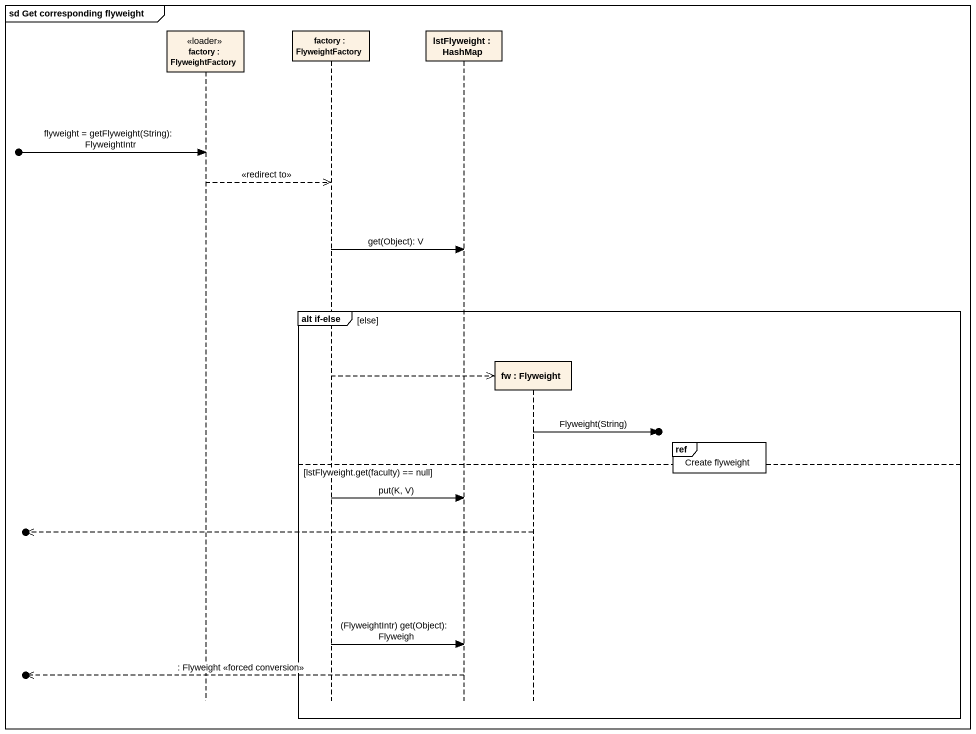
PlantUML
@startuml
mainframe sd Get corresponding flyweight
hide footbox
participant "factory : FlyweightFactory" as factory <<loader>>
participant "factory : FlyweightFactory" as factory_2
participant "lstFlyweight : HashMap" as lstFlyweight
participant "fw : Flyweight" as fw

[o-> factory : flyweight = getFlyweight(String): FlyweightIntr
factory -->> factory_2 : <<redirect to>>
factory_2 -> lstFlyweight : get(Object): V
group alt if-else [else]
  factory_2 -->> fw **
  fw ->o] : Flyweight(String)
  ref over fw : Create flyweight
else lstFlyweight.get(faculty) == null
  factory_2 -> lstFlyweight : put(K, V)
  [o<<-- fw
  factory_2 -> lstFlyweight : (FlyweightIntr) get(Object): Flyweigh
  [o<<-- lstFlyweight : : Flyweight <<forced conversion>>
end
@enduml
